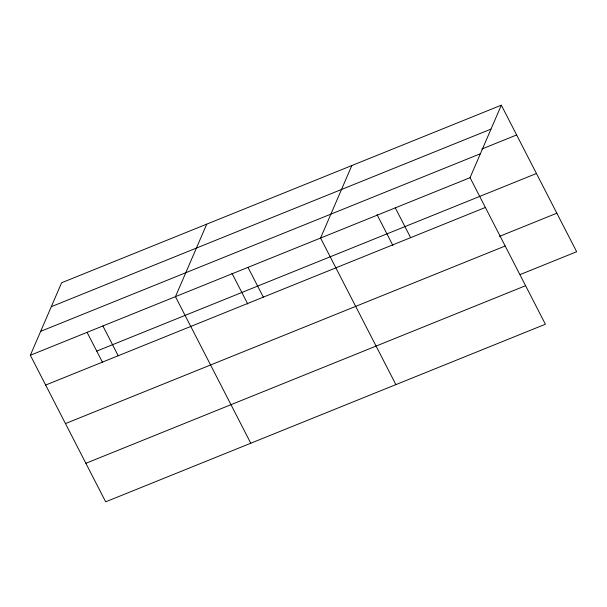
<?xml version="1.0" encoding="UTF-8"?>
<svg xmlns="http://www.w3.org/2000/svg" width="607" height="607" viewBox="0 0 607 607"><rect width="100%" height="100%" fill="white"/><g stroke="black" fill="none" stroke-linecap="round" stroke-linejoin="round"><path stroke-width="0.91" d="M501.329 105.17L470.061 177.669L545.389 324.237L105.671 501.83L30.35 355.262L61.611 282.763L501.329 105.17L576.65 251.738L520.153 274.554M206.721 224.158L175.453 296.656L250.782 443.224M351.825 165.552L320.564 238.05L395.885 384.618M51.299 306.687L491.01 129.101M481.867 149.003L516.64 134.966M40.669 331.339L480.38 153.746M30.35 355.262L470.061 177.669M96.725 351.089L536.444 173.503M45.662 385.058L485.372 207.465M499.478 236.373L556.847 213.201M65.465 423.587L505.176 246.002M85.868 463.293L525.586 285.7M395.309 207.86L410.62 237.656M377.038 214.612L392.888 245.463M248.005 267.353L263.317 297.149M231.935 273.218L247.785 304.069M102.902 325.959L118.213 355.755M87.256 332.659L102.682 362.667"/></g></svg>
